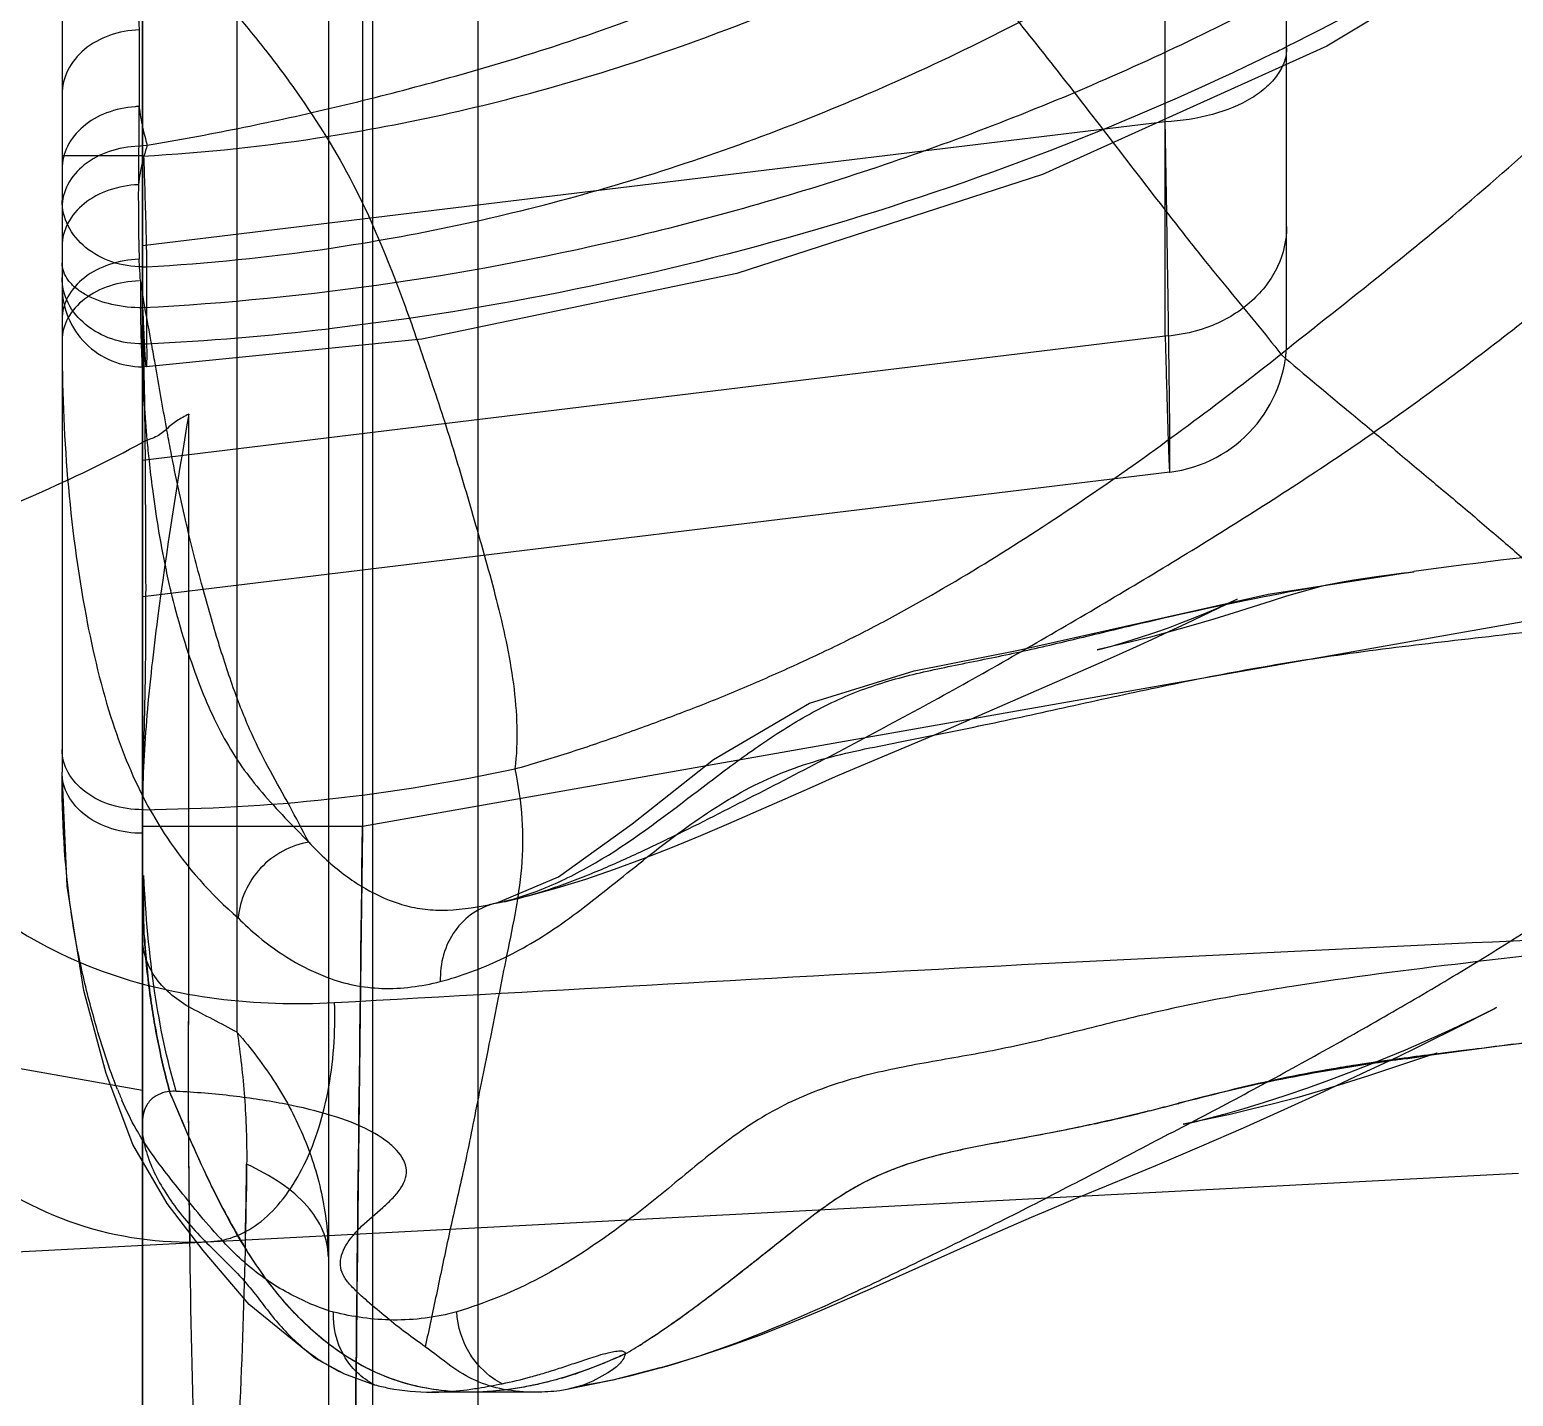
# Model space of a CAD drawing. Header units: millimetres. Extents: x 23075 to 24509, y -21593 to -20579.
# Drawn here: x 23388.79 to 23394.37, y -20970.08 to -20964.94 of the extents above; entities that cross this region are included whole.
import ezdxf

# ---------------------------------------------------------------- set-up
doc = ezdxf.new("R2010")
doc.units = ezdxf.units.MM
doc.header["$LTSCALE"] = 8
doc.layers.add('Cav-cor', color=30, linetype='Continuous')

# ---------------------------------------------------------------- blocks, each defined once
blk = doc.blocks.new('20160901.135302')
at = {"layer": 'Cav-cor', "color": 241}
for p, q in [((-2.7936, -31.62), (-2.7936, -59.3632)), ((-3.62, -73.9832), (-3.62, -34.1646)), ((0.68, -57.5355), (0.68, -36.9096)), ((0.2236, -57.5212), (0.2236, -49.1311)), ((-3.923, -53.4268), (-3.923, -59.1597)), ((-2.3597, -53.738), (-2.3597, -67.2256)), ((-3.2642, -60.138), (-3.2642, -54.9805)), ((-2.7558, -54.9721), (-2.7558, -67.4298)), ((-2.922, -55.195), (-2.922, -67.7332)), ((0.2236, -56.7148), (-3.62, -57.1816)), ((-3.635, -56.8064), (-3.62, -56.8046)), ((-3.62, -56.8046), (-3.6025, -56.8024)), ((-3.62, -56.8433), (-3.923, -56.8433)), ((-3.635, -57.1341), (-3.6336, -57.2317)), ((-3.6319, -57.261), (-3.6336, -57.2317)), ((-3.605, -57.2598), (-3.605, -57.5496)), ((0.2236, -57.5212), (-3.62, -57.988)), ((-3.6055, -57.6354), (-3.62, -57.6358)), ((-3.5719, -57.6296), (-3.5746, -57.6148)), ((-3.4467, -60.0422), (-3.4467, -57.8141)), ((0.2407, -58.0318), (-3.6192, -58.5006)), ((-2.7936, -59.3632), (2.8901, -58.361)), ((0.6104, -58.4909), (1.1589, -58.4061)), ((1.129, -58.4101), (1.1582, -58.4062)), ((0.4853, -58.5136), (0.4939, -58.5095)), ((0.0264, -58.6867), (-0.0272, -58.6991)), ((-0.4483, -58.9359), (-0.6301, -59.014)), ((-0.6301, -59.014), (-0.9187, -59.1361)), ((-1.1153, -59.2208), (-1.4183, -59.354)), ((-3.62, -59.3632), (-2.7936, -59.3632)), ((-2.2565, -59.6456), (-2.3185, -59.6584)), ((-2.2608, -59.6465), (-2.2565, -59.6456)), ((1.4574, -60.0508), (1.4691, -60.0448)), ((-3.62, -60.357), (-4.379, -60.2232)), ((1.3007, -60.2138), (1.1951, -60.2282)), ((1.2762, -60.2152), (1.2402, -60.2198)), ((1.2963, -60.2127), (1.2762, -60.2152)), ((1.3447, -60.2067), (1.2963, -60.2127)), ((1.412, -60.1983), (1.3447, -60.2067)), ((1.4785, -60.1901), (1.412, -60.1983)), ((1.5298, -60.1837), (1.4785, -60.1901)), ((1.532, -60.183), (1.4804, -60.1895)), ((1.1833, -60.2361), (0.9835, -60.3028)), ((1.1275, -60.2378), (1.1428, -60.2354)), ((1.1951, -60.2282), (1.1295, -60.2375)), ((0.9619, -60.2946), (0.8185, -60.3612)), ((0.8185, -60.3612), (0.6693, -60.4292)), ((0.1659, -60.4326), (0.1572, -60.4348)), ((0.6693, -60.4292), (0.516, -60.4978)), ((0.516, -60.4978), (0.3604, -60.566)), ((-10.8189, -61.3154), (1.551, -60.6671)), ((-3.234, -60.9139), (-3.2342, -60.9234)), ((-0.4377, -60.9026), (-0.8855, -61.1032)), ((-2.865, -61.4204), (-2.7481, -61.4629)), ((-2.1417, -61.4907), (-2.5329, -61.4907)), ((-1.964, -61.4647), (-2.025, -61.4813))]:
    blk.add_line(p, q, dxfattribs=at)
for points in [[(5.1191, -48.2246), (5.0775, -49.3326), (4.9518, -50.5026), (4.719, -51.6126), (4.3632, -52.6505), (3.8852, -53.6029), (3.2929, -54.459), (2.5925, -55.2092), (1.776, -55.8611), (0.8306, -56.4308), (-0.2371, -56.9129), (-1.3863, -57.2857), (-2.5704, -57.5315), (-3.6063, -57.6355)], [(1.129, -58.4101), (1.0172, -58.4256), (0.9329, -58.4382), (0.8826, -58.4466), (0.8569, -58.4515), (0.8296, -58.4574), (0.8003, -58.4644), (0.7686, -58.4727), (0.7288, -58.4839), (0.6796, -58.4985), (0.6216, -58.5165), (0.4821, -58.5606)], [(-2.291, -59.6527), (-2.0567, -59.5538), (-1.7801, -59.3536), (-1.4745, -59.1118), (-1.1139, -58.9008), (-0.7206, -58.7784), (-0.328, -58.7012), (0.6104, -58.4909)], [(-0.0272, -58.6991), (-0.0319, -58.7003), (-0.0212, -58.6976), (0.0184, -58.687), (0.0752, -58.6705), (0.131, -58.653), (0.184, -58.6352), (0.2353, -58.6168), (0.2858, -58.5978), (0.3348, -58.5784), (0.3808, -58.5595), (0.4222, -58.5418), (0.4577, -58.5261), (0.4853, -58.5136)], [(0.4939, -58.5095), (0.4523, -58.5295), (0.3009, -58.6021)], [(0.3009, -58.6021), (0.2387, -58.6315), (0.1719, -58.6626), (0.101, -58.695), (0.0281, -58.7277), (-0.0463, -58.7607), (-0.4483, -58.9359)], [(0.4821, -58.5606), (0.4067, -58.5841), (0.3285, -58.6075), (0.2486, -58.6304), (0.1683, -58.6519), (0.09, -58.6716), (0.0264, -58.6867)], [(-2.865, -61.4204), (-2.9702, -61.3637), (-3.2196, -61.1609), (-3.3919, -60.9585), (-3.5275, -60.7816), (-3.6565, -60.5593), (-3.7573, -60.2925), (-3.8409, -59.9803), (-3.9035, -59.5882), (-3.923, -59.1599)], [(-0.9187, -59.1361), (-1.0164, -59.1779), (-1.1153, -59.2208)], [(-1.4183, -59.354), (-1.5232, -59.3989), (-1.6302, -59.443), (-1.7385, -59.4857), (-1.8471, -59.526), (-1.9555, -59.5632), (-2.0636, -59.5966), (-2.1717, -59.6259), (-2.2608, -59.6465)], [(3.0026, -59.9938), (2.1936, -60.1049), (1.4806, -60.1906), (1.2808, -60.2166)], [(0.3528, -60.471), (0.2913, -60.4837), (0.2999, -60.4819), (0.3346, -60.474), (0.3874, -60.4612), (0.4506, -60.4445), (0.5208, -60.4245), (0.5971, -60.401), (0.6779, -60.3746), (0.759, -60.3466), (0.8383, -60.3179), (0.9151, -60.2889), (0.989, -60.26), (1.0596, -60.2314), (1.1265, -60.2034), (1.1895, -60.1762), (1.2485, -60.15), (1.3034, -60.125), (1.3534, -60.1016), (1.3966, -60.0809), (1.4312, -60.0639), (1.4574, -60.0508)], [(1.4691, -60.0448), (1.4364, -60.0618), (1.3466, -60.1078)], [(1.3466, -60.1078), (1.2898, -60.1364), (1.2288, -60.1667), (1.165, -60.1978), (1.0991, -60.2296), (0.9619, -60.2946)], [(1.1428, -60.2354), (1.1688, -60.2311), (1.2053, -60.2246), (1.2278, -60.2203), (1.2394, -60.2179), (1.2445, -60.2167), (1.2456, -60.2165)], [(1.2456, -60.2165), (1.2442, -60.2169), (1.2368, -60.219), (1.2175, -60.225), (1.1833, -60.2361)], [(0.9835, -60.3028), (0.8963, -60.3308), (0.8069, -60.3581), (0.7177, -60.3837), (0.6308, -60.4069), (0.5483, -60.4274), (0.4726, -60.4451), (0.407, -60.4595), (0.3528, -60.471)], [(0.3604, -60.566), (0.2814, -60.6), (0.2015, -60.6338), (0.1208, -60.6675), (-0.1232, -60.7679)], [(-0.1232, -60.7679), (-0.2027, -60.8009), (-0.2805, -60.8339), (-0.358, -60.8675), (-0.4377, -60.9026)], [(-0.8855, -61.1032), (-0.9832, -61.1462), (-1.0852, -61.1901), (-1.1916, -61.2341), (-1.3014, -61.2771), (-1.4142, -61.318), (-1.5274, -61.3555), (-1.6338, -61.3877), (-1.6736, -61.3991)], [(-1.6757, -61.3996), (-1.8525, -61.4454), (-2.025, -61.4813)]]:
    blk.add_lwpolyline(points, dxfattribs=at)
for centre, radius, start, end in [((-3.7895, -47.4285), 10.0523, 296.10096, 296.39074), ((-3.6216, -57.039), 0.3819, 91.8389, 94.0235), ((26.3987, -56.9527), 30.034, 179.43566, 179.72082), ((-2.7897, -56.5526), 0.8506, 187.1283, 192.4616), ((-2.8475, -56.5649), 0.7915, 192.4933, 197.4629), ((-4.0075, -49.9098), 6.9449, 273.19845, 279.01209), ((6.6607, -56.9676), 10.2969, 179.10305, 179.64778), ((-2.9165, -57.0335), 0.7239, 161.3795, 164.8734), ((-2.8607, -57.0464), 0.7812, 166.5418, 173.0335), ((-2.9056, -57.0365), 0.7352, 164.8717, 166.4754), ((6.7841, -56.9552), 10.4203, 179.71993, 179.98264), ((-4.0074, -49.8258), 7.4448, 273.0983, 278.40297), ((-3.6215, -56.8966), 0.3635, 270.2362, 272.5969), ((2.5641, -57.3598), 6.1925, 179.56505, 181.45621), ((0.703, -56.6358), 4.3837, 188.8808, 189.4873), ((-3.6215, -57.3343), 0.3015, 180, 270.2851), ((-4.1343, -46.9944), 10.5685, 272.87059, 276.60767), ((2.7275, -57.3571), 6.356, 181.44308, 181.75723), ((-3.6215, -57.1865), 0.3635, 270.2361, 272.5962), ((-21.235, -60.8088), 17.9469, 10.25165, 10.48193), ((0.18, -57.5355), 0.5, 276.9249, 0), ((2.6914, -57.3583), 6.3198, 181.75631, 182.5468), ((2.3047, -57.377), 5.9327, 182.53232, 185.17156), ((1.4684, -57.4473), 5.0934, 185.2331, 186.1149), ((-0.3808, -57.733), 3.2213, 191.7647, 193.382), ((-0.6515, -59.5997), 2.9671, 183.5156, 187.5765), ((-0.742, -59.6095), 2.8761, 187.6197, 191.4845), ((-18.0327, -88.0415), 31.5708, 62.10914, 62.48315), ((9.9694, -127.567), 67.9098, 96.823346, 97.138972), ((-0.4398, -59.5463), 3.1849, 191.5169, 194.8101), ((3.3513, -76.8515), 16.7651, 97.23388, 97.64345), ((3.9539, -79.9029), 19.8678, 97.73202, 98.1356), ((4.2712, -82.2331), 22.2195, 97.56391, 97.68375), ((4.5463, -84.315), 24.3195, 97.24235, 97.56075), ((2.4786, -70.3435), 10.1989, 97.64693, 98.47812), ((2.4307, -70.0067), 9.8588, 97.63148, 98.46461), ((3.1224, -74.1846), 14.0893, 98.2872, 98.72304), ((3.7061, -78.1609), 18.1083, 98.13954, 98.30141), ((-2.2703, -59.7761), 1.5552, 201.7868, 203.3923), ((-1.3837, -54.3625), 6.2647, 282.36987, 284.23931), ((-9.4586, -22.2617), 39.3655, 284.15125, 284.31469), ((-11.4387, -15.0383), 46.854, 284.33993, 284.47645), ((-11.469, -14.9207), 46.9755, 284.34038, 284.47636), ((-27.9317, -60.3427), 24.7043, 358.67525, 359.32486), ((-0.9038, -59.535), 2.7259, 206.5832, 209.4666), ((51.0366, -60.1376), 54.4848, 180.70436, 180.83001), ((-1.3084, -59.7609), 2.2625, 209.5261, 210.8013), ((894.0166, -71.0404), 896.886, 179.3519474, 179.6455742), ((-2.1104, -59.7909), 1.6559, 222.0225, 223.3221), ((-1.4797, -59.863), 2.0631, 210.8016, 212.1437), ((-4.018, -60.982), 1.096, 0.009, 4.1921), ((-2.6023, -60.2362), 0.9996, 245.9185, 251.2505), ((-2.5816, -60.1775), 1.0618, 251.2129, 252.3794), ((-2.6915, -59.7863), 1.7941, 299.5459, 301.9571), ((-2.6831, -59.8022), 1.7762, 299.5739, 302.0037), ((-2.4852, -59.9405), 1.5606, 286.4112, 288.6968), ((-2.395, -58.8976), 2.6031, 279.53, 283.4777), ((-2.4689, -58.5842), 2.925, 283.4559, 285.7349)]:
    blk.add_arc(centre, radius, start, end, dxfattribs=at)
for points, knots in [([(4.6265, -48.4989), (4.623, -48.7603), (4.6056, -49.2835), (4.5464, -50.0672), (4.4465, -50.849), (4.287, -51.6249), (4.0551, -52.3892), (3.7409, -53.1335), (3.34, -53.8493), (2.8473, -54.5253), (2.2579, -55.1458), (1.5749, -55.6935), (0.8172, -56.1677), (0.0014, -56.5695), (-0.8597, -56.8999), (-2.0579, -57.2441), (-2.9932, -57.3823), (-3.62, -57.4144)], [0, 0, 0, 0, 0.057408, 0.114885, 0.172476, 0.230318, 0.288592, 0.347524, 0.407346, 0.468316, 0.530695, 0.594644, 0.659999, 0.726527, 0.793992, 0.862204, 1, 1, 1, 1]), ([(4.4261, -52.4669), (4.2619, -52.8783), (3.8575, -53.6867), (3.1697, -54.5968), (2.5024, -55.2452), (1.7471, -55.8435), (1.1167, -56.2158), (0.6786, -56.4332)], [0, 0, 0, 0, 0.238051, 0.48296, 0.608885, 0.737237, 1, 1, 1, 1]), ([(0.658, -57.5884), (0.7859, -57.4861), (1.0441, -57.2841), (1.4236, -56.9715), (1.7884, -56.6417), (2.0781, -56.3516), (2.2963, -56.1069), (2.4509, -55.9157), (2.5965, -55.7176), (2.7338, -55.5137), (2.8627, -55.3042), (2.9814, -55.0884), (3.0913, -54.8684), (3.1607, -54.72), (3.1943, -54.6457)], [0, 0, 0, 0, 0.125011, 0.249996, 0.375004, 0.499979, 0.562505, 0.624992, 0.687473, 0.749985, 0.812498, 0.874998, 0.937823, 1, 1, 1, 1]), ([(-2.9196, -56.769), (-2.5929, -56.7173), (-1.946, -56.568), (-1.0141, -56.2203), (-0.1304, -55.7648), (0.4203, -55.3953), (0.6836, -55.1952)], [0, 0, 0, 0, 0.250053, 0.500049, 0.750034, 1, 1, 1, 1]), ([(2.3573, -56.8366), (2.2991, -56.7933), (2.1746, -56.6825), (1.973, -56.4989), (1.7504, -56.2822), (1.5164, -56.0533), (1.2867, -55.8204), (1.0713, -55.592), (0.8721, -55.3738), (0.7523, -55.2275), (0.6944, -55.156)], [0, 0, 0, 0, 0.091927, 0.210756, 0.345805, 0.485588, 0.625662, 0.760329, 0.883451, 1, 1, 1, 1]), ([(-2.9198, -56.6655), (-2.804, -56.6385), (-2.5734, -56.5796), (-2.2299, -56.4827), (-1.8903, -56.3721), (-1.6119, -56.2663), (-1.3918, -56.1748), (-1.228, -56.103), (-1.0665, -56.0261), (-0.8556, -55.9142), (-0.5991, -55.7615), (-0.3987, -55.6315), (-0.3003, -55.5639)], [0, 0, 0, 0, 0.124739, 0.249543, 0.374403, 0.499351, 0.561858, 0.624396, 0.686946, 0.749533, 0.874757, 1, 1, 1, 1]), ([(-5.3115, -57.4095), (-5.1735, -57.2604), (-4.6182, -56.6695), (-4.0481, -56.0926), (-3.62, -55.6613)], [0, 0, 0, 0, 0.250545, 1, 1, 1, 1]), ([(-0.9026, -55.678), (-0.8526, -55.731), (-0.7729, -55.8085), (-0.6682, -55.9201), (-0.5532, -56.0561), (-0.3962, -56.2548), (-0.1848, -56.5172), (0.035, -56.8038), (0.2218, -57.0455), (0.3657, -57.2291), (0.4993, -57.3919), (0.5974, -57.5094), (0.658, -57.5884)], [0, 0, 0, 0, 0.088632, 0.135036, 0.185986, 0.304986, 0.442782, 0.595526, 0.743967, 0.814021, 0.878984, 1, 1, 1, 1]), ([(-3.5724, -55.7256), (-3.5707, -55.7823), (-3.5492, -55.8971), (-3.4701, -56.0514), (-3.3694, -56.1884), (-3.2625, -56.3167), (-3.1559, -56.447), (-3.0075, -56.6446), (-2.8131, -56.9509), (-2.6629, -57.319), (-2.5456, -57.6581), (-2.4554, -57.9313), (-2.3721, -58.2171), (-2.2866, -58.5143), (-2.2178, -58.8246), (-2.2075, -59.042), (-2.2212, -59.1477)], [0, 0, 0, 0, 0.045429, 0.091832, 0.137735, 0.181446, 0.225558, 0.272581, 0.379382, 0.515023, 0.589718, 0.666969, 0.745421, 0.828166, 0.914571, 1, 1, 1, 1]), ([(-2.9195, -57.1907), (-2.5966, -57.1431), (-1.9565, -57.0061), (-1.0293, -56.6862), (-0.1441, -56.2646), (0.4128, -55.9221), (0.681, -55.7365)], [0, 0, 0, 0, 0.250083, 0.500081, 0.750058, 1, 1, 1, 1]), ([(-3.6411, -56.1322), (-3.6409, -56.1518), (-3.6399, -56.2308), (-3.6368, -56.3099), (-3.6329, -56.3693)], [0, 0, 0, 0, 0.247272, 1, 1, 1, 1]), ([(-3.6328, -56.3691), (-3.6707, -56.3703), (-3.7449, -56.3838), (-3.8405, -56.4364), (-3.9067, -56.5154), (-3.923, -56.5806), (-3.923, -56.6117)], [0, 0, 0, 0, 0.274381, 0.534693, 0.774865, 1, 1, 1, 1]), ([(-3.6328, -56.3685), (-3.6327, -56.3922), (-3.6329, -56.4887), (-3.6337, -56.5852), (-3.6337, -56.6581)], [0, 0, 0, 0, 0.245085, 1, 1, 1, 1]), ([(0.633, -56.4557), (0.0826, -56.7253), (-1.0791, -57.1705), (-2.2977, -57.4209), (-2.9182, -57.4927)], [0, 0, 0, 0, 0.495276, 1, 1, 1, 1]), ([(0.68, -56.4362), (0.68, -56.4537), (0.6737, -56.4899), (0.6469, -56.5408), (0.6042, -56.5872), (0.525, -56.6444), (0.3963, -56.6951), (0.2834, -56.7118), (0.2236, -56.7148)], [0, 0, 0, 0, 0.090162, 0.186665, 0.293849, 0.413823, 0.689825, 1, 1, 1, 1]), ([(-3.6484, -56.6581), (-3.6848, -56.6606), (-3.7552, -56.6756), (-3.8455, -56.727), (-3.9077, -56.8019), (-3.923, -56.8632), (-3.923, -56.8923)], [0, 0, 0, 0, 0.277895, 0.539002, 0.777712, 1, 1, 1, 1]), ([(-3.6025, -56.8024), (-3.488, -56.7844), (-3.2599, -56.7408), (-3.0329, -56.6919), (-2.9198, -56.6655)], [0, 0, 0, 0, 0.49943, 1, 1, 1, 1]), ([(0.2403, -58.0318), (0.2408, -58.0318), (0.2404, -58.0289), (0.2412, -58.0256), (0.241, -58.0181), (0.2413, -58.0085), (0.2414, -57.9959), (0.2414, -57.9737), (0.2413, -57.9391), (0.241, -57.8896), (0.2405, -57.8294), (0.2397, -57.7589), (0.2387, -57.6782), (0.2375, -57.5878), (0.2355, -57.4485), (0.2326, -57.2528), (0.2284, -56.9941), (0.2253, -56.8111), (0.2236, -56.7148)], [0, 0, 0, 0, 0.001119, 0.00433, 0.009647, 0.017069, 0.026592, 0.038206, 0.067658, 0.105322, 0.151052, 0.204676, 0.265994, 0.33477, 0.410751, 0.583119, 0.780539, 1, 1, 1, 1]), ([(-3.635, -56.8064), (-3.6726, -56.8077), (-3.7458, -56.8206), (-3.8404, -56.8701), (-3.9065, -56.9445), (-3.923, -57.0067), (-3.923, -57.0362)], [0, 0, 0, 0, 0.280225, 0.543047, 0.780954, 1, 1, 1, 1]), ([(-3.6162, -56.8433), (-3.6149, -56.8838), (-3.6105, -57.0226), (-3.6066, -57.1614), (-3.605, -57.2597)], [0, 0, 0, 0, 0.291722, 1, 1, 1, 1]), ([(-2.2565, -59.6456), (-2.1464, -59.6217), (-1.9852, -59.5657), (-1.7785, -59.4742), (-1.5739, -59.3768), (-1.322, -59.2481), (-1.0204, -59.0926), (-0.721, -58.933), (-0.4244, -58.7684), (-0.1306, -58.5988), (0.2583, -58.368), (0.7391, -58.0703), (1.2039, -57.7479), (1.5625, -57.4724), (1.8274, -57.2613), (2.0928, -57.0499), (2.2696, -56.9088), (2.3573, -56.8366)], [0, 0, 0, 0, 0.062308, 0.093693, 0.125001, 0.187507, 0.25004, 0.312552, 0.375031, 0.437517, 0.50004, 0.62502, 0.749998, 0.812472, 0.87496, 0.937216, 1, 1, 1, 1]), ([(-3.636, -56.9516), (-3.6736, -56.953), (-3.7465, -56.9661), (-3.8409, -57.0159), (-3.9066, -57.0905), (-3.923, -57.1527), (-3.923, -57.1822)], [0, 0, 0, 0, 0.279841, 0.542489, 0.78054, 1, 1, 1, 1]), ([(-3.6361, -56.9516), (-3.6365, -56.9971), (-3.6358, -57.058), (-3.6352, -57.1188), (-3.635, -57.1341)], [0, 0, 0, 0, 0.748423, 1, 1, 1, 1]), ([(-3.62, -57.2601), (-3.6591, -57.2603), (-3.7363, -57.2482), (-3.8365, -57.1945), (-3.906, -57.1117), (-3.923, -57.0431), (-3.923, -57.0102)], [0, 0, 0, 0, 0.271168, 0.530456, 0.771939, 1, 1, 1, 1]), ([(0.68, -57.1083), (0.68, -57.1596), (0.6552, -57.2663), (0.5526, -57.3988), (0.4021, -57.4902), (0.2842, -57.5168), (0.2236, -57.5212)], [0, 0, 0, 0, 0.229144, 0.470498, 0.728845, 1, 1, 1, 1]), ([(-3.6336, -57.2317), (-3.6713, -57.2329), (-3.7446, -57.2453), (-3.8397, -57.2937), (-3.9062, -57.3667), (-3.923, -57.4282), (-3.923, -57.4572)], [0, 0, 0, 0, 0.282239, 0.546064, 0.783223, 1, 1, 1, 1]), ([(-3.62, -57.4142), (-3.6588, -57.4143), (-3.7329, -57.4066), (-3.8181, -57.3772), (-3.8715, -57.3417), (-3.9081, -57.3051), (-3.923, -57.2685), (-3.923, -57.2456)], [0, 0, 0, 0, 0.30976, 0.588562, 0.709639, 0.817341, 1, 1, 1, 1]), ([(-3.62, -57.55), (-3.6591, -57.5502), (-3.7363, -57.5381), (-3.8365, -57.4844), (-3.906, -57.4016), (-3.923, -57.333), (-3.923, -57.3001)], [0, 0, 0, 0, 0.271168, 0.530456, 0.771939, 1, 1, 1, 1]), ([(-3.6325, -57.3132), (-3.6704, -57.3142), (-3.7438, -57.3264), (-3.8392, -57.3743), (-3.906, -57.4468), (-3.923, -57.5081), (-3.923, -57.537)], [0, 0, 0, 0, 0.283005, 0.547301, 0.784188, 1, 1, 1, 1]), ([(-3.6172, -59.1096), (-3.6111, -58.9525), (-3.6065, -58.6425), (-3.6083, -58.0559), (-3.613, -57.6264), (-3.62, -57.3497)], [0, 0, 0, 0, 0.268008, 0.528252, 1, 1, 1, 1]), ([(-3.6063, -57.6355), (-3.6067, -57.6355), (-3.6069, -57.6336), (-3.6075, -57.6314), (-3.6079, -57.6264), (-3.6089, -57.6167), (-3.61, -57.5998), (-3.6115, -57.5746), (-3.6132, -57.5427), (-3.615, -57.5047), (-3.617, -57.4611), (-3.6182, -57.4304), (-3.6189, -57.4142)], [0, 0, 0, 0, 0.004626, 0.017456, 0.038605, 0.068004, 0.151179, 0.26595, 0.410581, 0.583163, 0.780845, 1, 1, 1, 1]), ([(-3.923, -57.537), (-3.923, -57.8833), (-3.8865, -58.3704), (-3.7496, -58.9534), (-3.6542, -59.188), (-3.6, -59.2873)], [0, 0, 0, 0, 0.57929, 0.810682, 1, 1, 1, 1]), ([(-3.605, -57.5496), (-3.605, -57.5565), (-3.6048, -57.5786), (-3.6047, -57.6008), (-3.605, -57.616)], [0, 0, 0, 0, 0.311542, 1, 1, 1, 1]), ([(0.2236, -57.5212), (0.2246, -57.5602), (0.2265, -57.6334), (0.2293, -57.7359), (0.2318, -57.8237), (0.2338, -57.8873), (0.2352, -57.9305), (0.2362, -57.9569), (0.2371, -57.9794), (0.2378, -57.9978), (0.2385, -58.0121), (0.2391, -58.0215), (0.2395, -58.0269), (0.2397, -58.0296), (0.24, -58.0308), (0.2401, -58.0319), (0.2403, -58.0318)], [0, 0, 0, 0, 0.228872, 0.430037, 0.60216, 0.744313, 0.803898, 0.855713, 0.899682, 0.935731, 0.963807, 0.983881, 0.990909, 0.99593, 0.998945, 1, 1, 1, 1]), ([(-2.2212, -59.1477), (-2.1549, -59.1287), (-2.023, -59.0894), (-1.8277, -59.023), (-1.6345, -58.9518), (-1.4422, -58.8778), (-1.2529, -58.7963), (-1.0654, -58.7108), (-0.8807, -58.6195), (-0.6395, -58.4879), (-0.3452, -58.3105), (-0.0017, -58.0826), (0.3325, -57.8413), (0.5506, -57.6741), (0.658, -57.5884)], [0, 0, 0, 0, 0.062755, 0.125164, 0.187652, 0.250126, 0.3126, 0.375094, 0.437576, 0.500063, 0.625044, 0.750039, 0.875027, 1, 1, 1, 1]), ([(0.658, -57.5884), (0.7475, -57.6659), (0.8855, -57.7801), (1.0714, -57.9348), (1.2141, -58.0558), (1.3597, -58.1764), (1.5009, -58.2985), (1.6386, -58.4163), (1.7738, -58.5261), (1.878, -58.6202), (1.9598, -58.6912), (2.0201, -58.7415), (2.0783, -58.7905), (2.148, -58.8533), (2.2458, -58.948), (2.362, -59.0204), (2.4659, -59.0649), (2.5092, -59.0784), (2.5297, -59.0857)], [0, 0, 0, 0, 0.147706, 0.223286, 0.301529, 0.381117, 0.458944, 0.534335, 0.607148, 0.675991, 0.709381, 0.742195, 0.773984, 0.804283, 0.859134, 0.943465, 0.972882, 1, 1, 1, 1]), ([(-3.605, -57.616), (-3.6051, -57.6188), (-3.6052, -57.6235), (-3.6053, -57.63), (-3.6059, -57.633), (-3.6059, -57.6354), (-3.6063, -57.6355)], [0, 0, 0, 0, 0.432944, 0.74391, 0.932415, 1, 1, 1, 1]), ([(-3.5166, -57.9408), (-3.5214, -57.9155), (-3.5404, -57.8119), (-3.5579, -57.708), (-3.5719, -57.6296)], [0, 0, 0, 0, 0.244743, 1, 1, 1, 1]), ([(-3.4467, -57.8141), (-3.4895, -58.0697), (-3.5504, -58.4458), (-3.6068, -58.9387), (-3.62, -59.1755), (-3.62, -59.2907)], [0, 0, 0, 0, 0.522488, 0.767697, 1, 1, 1, 1]), ([(-3.4467, -57.8141), (-3.4616, -57.8222), (-3.4845, -57.8334), (-3.512, -57.8534), (-3.5303, -57.8708), (-3.5493, -57.8878), (-3.5792, -57.9048), (-3.6042, -57.9119), (-3.6198, -57.9195)], [0, 0, 0, 0, 0.249349, 0.373072, 0.497323, 0.621123, 0.745269, 1, 1, 1, 1]), ([(-5.8377, -58.8106), (-5.6556, -58.7391), (-5.3301, -58.6217), (-4.8611, -58.4565), (-4.4378, -58.296), (-4.0223, -58.1195), (-3.7506, -57.9913), (-3.6198, -57.9195)], [0, 0, 0, 0, 0.245267, 0.433855, 0.623682, 0.812915, 1, 1, 1, 1]), ([(-2.9957, -59.4226), (-3.0201, -59.377), (-3.0665, -59.2871), (-3.1417, -59.1546), (-3.2145, -59.0123), (-3.2795, -58.8472), (-3.3411, -58.657), (-3.4021, -58.4427), (-3.4631, -58.2022), (-3.4994, -58.0316), (-3.5166, -57.9408)], [0, 0, 0, 0, 0.0983, 0.192056, 0.289406, 0.401421, 0.52878, 0.668924, 0.82448, 1, 1, 1, 1]), ([(-3.5961, -57.9898), (-3.5923, -58.0253), (-3.5764, -58.1593), (-3.5547, -58.2926), (-3.5345, -58.3898)], [0, 0, 0, 0, 0.2643, 1, 1, 1, 1]), ([(1.1583, -58.4048), (1.4061, -58.3696), (1.7844, -58.3269), (2.2978, -58.2712), (2.561, -58.2302), (2.6944, -58.204)], [0, 0, 0, 0, 0.484695, 0.736833, 1, 1, 1, 1]), ([(-2.2845, -59.6514), (-2.2229, -59.638), (-2.0965, -59.5958), (-1.8431, -59.4673), (-1.6062, -59.2856), (-1.3653, -59.1018), (-1.1785, -58.975), (-0.9838, -58.8706), (-0.777, -58.802), (-0.5639, -58.7567), (-0.3461, -58.7141), (-0.1241, -58.6619), (0.1873, -58.586), (0.6043, -58.493), (0.9485, -58.4351), (1.1291, -58.409)], [0, 0, 0, 0, 0.051237, 0.107744, 0.23037, 0.29304, 0.354339, 0.413783, 0.472067, 0.530848, 0.590885, 0.652561, 0.716305, 0.851592, 1, 1, 1, 1]), ([(-3.5147, -58.4785), (-3.49, -58.582), (-3.4467, -58.7295), (-3.3741, -58.9129), (-3.3159, -59.0321), (-3.2491, -59.1401), (-3.1448, -59.2722), (-3.0555, -59.3619), (-2.9957, -59.4227)], [0, 0, 0, 0, 0.291275, 0.419808, 0.539731, 0.654111, 0.766587, 1, 1, 1, 1]), ([(-2.5011, -59.9472), (-2.4236, -59.9266), (-2.3071, -59.8834), (-2.1576, -59.8045), (-2.0016, -59.7028), (-1.8117, -59.5495), (-1.6176, -59.3942), (-1.4514, -59.2814), (-1.3227, -59.2074), (-1.1885, -59.1481), (-1.0015, -59.0902), (-0.7559, -59.0435), (-0.4524, -58.9821), (-0.135, -58.9123), (0.1986, -58.8389), (0.5508, -58.7681), (0.9239, -58.7096), (1.3168, -58.6633), (1.8704, -58.6001), (2.2915, -58.5409), (2.5761, -58.4996)], [0, 0, 0, 0, 0.0448, 0.068929, 0.094369, 0.148724, 0.205158, 0.233204, 0.260827, 0.287987, 0.314979, 0.370005, 0.427543, 0.488001, 0.55156, 0.618378, 0.688671, 0.762467, 0.839369, 1, 1, 1, 1]), ([(-3.62, -59.301), (-3.659, -59.3011), (-3.7352, -59.2904), (-3.8348, -59.2425), (-3.9051, -59.1679), (-3.923, -59.1042), (-3.923, -59.0742)], [0, 0, 0, 0, 0.28156, 0.54586, 0.783408, 1, 1, 1, 1]), ([(-1.6736, -61.3991), (-1.4806, -61.3446), (-1.1989, -61.2349), (-0.836, -61.0642), (-0.5654, -60.9325), (-0.2957, -60.799), (-0.0289, -60.6598), (0.2375, -60.5201), (0.5042, -60.3807), (0.7686, -60.237), (1.0308, -60.0894), (1.2907, -59.9378), (1.5473, -59.7806), (1.7988, -59.6154), (2.0435, -59.4403), (2.2865, -59.2628), (2.4486, -59.1447), (2.5297, -59.0857)], [0, 0, 0, 0, 0.12502, 0.187499, 0.249998, 0.312521, 0.37502, 0.437518, 0.500022, 0.56252, 0.625016, 0.687514, 0.750013, 0.812501, 0.874997, 0.937487, 1, 1, 1, 1]), ([(-3.7145, -60.3533), (-3.7467, -60.2728), (-3.7943, -60.1234), (-3.8523, -59.8993), (-3.91, -59.5848), (-3.923, -59.3343), (-3.923, -59.1597)], [0, 0, 0, 0, 0.213504, 0.385289, 0.569936, 1, 1, 1, 1]), ([(-3.62, -59.3898), (-3.659, -59.3899), (-3.7353, -59.379), (-3.835, -59.3304), (-3.9052, -59.2547), (-3.923, -59.1903), (-3.923, -59.1599)], [0, 0, 0, 0, 0.279941, 0.543514, 0.781677, 1, 1, 1, 1]), ([(-3.62, -59.301), (-3.3849, -59.2981), (-2.9149, -59.2738), (-2.4508, -59.1959), (-2.2212, -59.1477)], [0, 0, 0, 0, 0.500611, 1, 1, 1, 1]), ([(-2.2212, -59.1477), (-2.2078, -59.2094), (-2.1903, -59.3332), (-2.1919, -59.5178), (-2.2195, -59.6941), (-2.2547, -59.8624), (-2.2867, -60.0246), (-2.3176, -60.1794), (-2.3474, -60.3264), (-2.3746, -60.4643), (-2.3996, -60.5906), (-2.4247, -60.7051), (-2.4493, -60.8115), (-2.4798, -60.9503), (-2.515, -61.12), (-2.5437, -61.2548), (-2.558, -61.32)], [0, 0, 0, 0, 0.085731, 0.168896, 0.249535, 0.327547, 0.402316, 0.47383, 0.541867, 0.60586, 0.664537, 0.716645, 0.764836, 0.812886, 0.909478, 1, 1, 1, 1]), ([(-4.4881, -59.3256), (-4.4183, -59.4718), (-4.1956, -59.7127), (-3.7815, -59.9237), (-3.3431, -60.0258), (-3.0463, -60.034), (-2.8987, -60.0259)], [0, 0, 0, 0, 0.266382, 0.514886, 0.757065, 1, 1, 1, 1]), ([(-3.6, -59.2873), (-3.5781, -59.3273), (-3.4846, -59.4818), (-3.3635, -59.62), (-3.2609, -59.7078)], [0, 0, 0, 0, 0.252131, 1, 1, 1, 1]), ([(-2.7936, -72.1657), (-2.7953, -72.166), (-2.7995, -72.1605), (-2.802, -72.1501), (-2.806, -72.1315), (-2.811, -72.0925), (-2.8171, -72.0245), (-2.8233, -71.9205), (-2.8293, -71.7865), (-2.8348, -71.6226), (-2.8398, -71.4292), (-2.8444, -71.2066), (-2.8485, -70.9552), (-2.8535, -70.564), (-2.8581, -70.0077), (-2.8613, -69.2631), (-2.8623, -68.4213), (-2.8611, -67.4906), (-2.8576, -66.4804), (-2.852, -65.401), (-2.8414, -63.8556), (-2.8232, -61.8365), (-2.8043, -60.1979), (-2.7936, -59.3632)], [0, 0, 0, 0, 0.00039, 0.001269, 0.002712, 0.004733, 0.010529, 0.018668, 0.029147, 0.041954, 0.057069, 0.074467, 0.094113, 0.115968, 0.166107, 0.22443, 0.290378, 0.363295, 0.442443, 0.527013, 0.616143, 0.804454, 1, 1, 1, 1]), ([(-2.7936, -59.3632), (-2.7953, -59.4912), (-2.8017, -60.0022), (-2.8077, -60.5132), (-2.812, -60.8963)], [0, 0, 0, 0, 0.250432, 1, 1, 1, 1]), ([(-2.9957, -59.4226), (-3.0634, -59.4339), (-3.1935, -59.5048), (-3.255, -59.6397), (-3.2609, -59.7078)], [0, 0, 0, 0, 0.501039, 1, 1, 1, 1]), ([(-2.9272, -59.4906), (-2.8877, -59.5265), (-2.8034, -59.5919), (-2.6825, -59.65), (-2.5784, -59.6748), (-2.4645, -59.6827), (-2.3773, -59.67), (-2.3185, -59.6584)], [0, 0, 0, 0, 0.242687, 0.482511, 0.603407, 0.727391, 1, 1, 1, 1]), ([(-3.613, -59.7816), (-3.6142, -59.7629), (-3.6184, -59.6853), (-3.62, -59.6076), (-3.62, -59.5485)], [0, 0, 0, 0, 0.240676, 1, 1, 1, 1]), ([(-3.5188, -60.3604), (-3.5345, -60.3013), (-3.5634, -60.1787), (-3.5955, -59.9853), (-3.618, -59.7738), (-3.6154, -59.626), (-3.6154, -59.5485)], [0, 0, 0, 0, 0.22357, 0.460047, 0.716658, 1, 1, 1, 1]), ([(-3.4941, -60.3599), (-3.5297, -60.2389), (-3.585, -59.9696), (-3.6083, -59.6962), (-3.6154, -59.5485)], [0, 0, 0, 0, 0.460156, 1, 1, 1, 1]), ([(-4.9406, -59.5808), (-4.882, -59.8006), (-4.7141, -60.1938), (-4.3212, -60.6439), (-3.8546, -60.8958), (-3.5223, -60.933), (-3.3635, -60.9246)], [0, 0, 0, 0, 0.305, 0.56273, 0.786796, 1, 1, 1, 1]), ([(-2.291, -59.6527), (-2.3216, -59.6594), (-2.3813, -59.6851), (-2.4512, -59.7543), (-2.4944, -59.8454), (-2.5024, -59.9133), (-2.5011, -59.9472)], [0, 0, 0, 0, 0.240117, 0.48557, 0.739229, 1, 1, 1, 1]), ([(-3.2609, -59.7078), (-3.2367, -59.7323), (-3.1375, -59.8236), (-3.0197, -59.8964), (-2.9257, -59.9314)], [0, 0, 0, 0, 0.255621, 1, 1, 1, 1]), ([(2.7858, -59.6943), (2.5429, -59.7289), (2.0662, -59.7945), (1.3695, -59.8743), (0.8143, -59.944), (0.3976, -60.0157), (0.1062, -60.0794), (-0.1706, -60.151), (-0.4375, -60.2125), (-0.6966, -60.2543), (-0.9462, -60.3056), (-1.1448, -60.3766), (-1.294, -60.4562), (-1.4378, -60.5538), (-1.6045, -60.6928), (-1.7392, -60.8025), (-1.8075, -60.854)], [0, 0, 0, 0, 0.152893, 0.29992, 0.437159, 0.501543, 0.563445, 0.622976, 0.679815, 0.734069, 0.786548, 0.838464, 0.864803, 0.891755, 0.946644, 1, 1, 1, 1]), ([(-2.8987, -60.0259), (-2.0637, -59.9801), (-0.4079, -59.8831), (1.249, -59.807), (2.0703, -59.7683)], [0, 0, 0, 0, 0.504245, 1, 1, 1, 1]), ([(-3.4467, -60.0422), (-3.4962, -60.0135), (-3.5627, -59.9582), (-3.6117, -59.8618), (-3.62, -59.8119), (-3.62, -59.7877)], [0, 0, 0, 0, 0.535726, 0.773776, 1, 1, 1, 1]), ([(-2.9257, -59.9314), (-2.893, -59.9436), (-2.8255, -59.9635), (-2.6822, -59.98), (-2.5726, -59.965), (-2.5011, -59.9472)], [0, 0, 0, 0, 0.242645, 0.487367, 1, 1, 1, 1]), ([(-3.3707, -63.3153), (-3.3952, -62.7412), (-3.425, -61.8903), (-3.446, -60.7991), (-3.4485, -60.2823), (-3.4466, -60.0422)], [0, 0, 0, 0, 0.52653, 0.779994, 1, 1, 1, 1]), ([(-3.444, -60.8073), (-3.4449, -60.7388), (-3.4475, -60.4837), (-3.4481, -60.2287), (-3.4466, -60.0422)], [0, 0, 0, 0, 0.268881, 1, 1, 1, 1]), ([(-3.3635, -60.9246), (-3.3304, -60.9229), (-3.2621, -60.9071), (-3.1687, -60.85), (-3.0858, -60.7629), (-2.9877, -60.6048), (-2.9096, -60.3544), (-2.8947, -60.1388), (-2.8987, -60.0259)], [0, 0, 0, 0, 0.090264, 0.187045, 0.294714, 0.415276, 0.691851, 1, 1, 1, 1]), ([(-3.2642, -60.138), (-3.2124, -60.1985), (-3.1161, -60.3242), (-3.0067, -60.5329), (-2.938, -60.7539), (-2.922, -60.9064), (-2.922, -60.9818)], [0, 0, 0, 0, 0.257012, 0.509204, 0.756566, 1, 1, 1, 1]), ([(-3.2642, -60.138), (-3.253, -60.219), (-3.2337, -60.3838), (-3.2281, -60.5498), (-3.2291, -60.6338)], [0, 0, 0, 0, 0.493191, 1, 1, 1, 1]), ([(0.9795, -60.2554), (0.8577, -60.2736), (0.6207, -60.3157), (0.3877, -60.3755), (0.274, -60.4048)], [0, 0, 0, 0, 0.511756, 1, 1, 1, 1]), ([(0.9856, -60.2582), (0.8635, -60.277), (0.6245, -60.3172), (0.3894, -60.3758), (0.2744, -60.405)], [0, 0, 0, 0, 0.510194, 1, 1, 1, 1]), ([(0.9749, -60.2561), (0.9438, -60.2607), (0.8218, -60.2797), (0.7004, -60.3027), (0.6105, -60.3226)], [0, 0, 0, 0, 0.254571, 1, 1, 1, 1]), ([(0.6105, -60.3226), (0.5819, -60.3289), (0.4693, -60.3547), (0.3574, -60.3833), (0.274, -60.4048)], [0, 0, 0, 0, 0.254437, 1, 1, 1, 1]), ([(-3.6253, -60.5341), (-3.6318, -60.5234), (-3.6586, -60.478), (-3.6818, -60.4304), (-3.6977, -60.3935)], [0, 0, 0, 0, 0.237861, 1, 1, 1, 1]), ([(-3.5188, -60.3604), (-3.5422, -60.3627), (-3.5806, -60.3766), (-3.6103, -60.4185), (-3.6208, -60.4561), (-3.6236, -60.5061), (-3.6131, -60.5704), (-3.5862, -60.6473), (-3.546, -60.7246), (-3.4938, -60.8013), (-3.4308, -60.8761), (-3.3384, -60.9714), (-3.2241, -61.0788), (-3.124, -61.224), (-3.0067, -61.3401), (-2.9141, -61.3975), (-2.865, -61.4204)], [0, 0, 0, 0, 0.049809, 0.079567, 0.105826, 0.131746, 0.185418, 0.242794, 0.304267, 0.369888, 0.439484, 0.511799, 0.651787, 0.771135, 0.885026, 1, 1, 1, 1]), ([(-2.39, -61.4908), (-2.4632, -61.4907), (-2.6085, -61.4741), (-2.811, -61.3925), (-2.9862, -61.2645), (-3.1827, -61.0498), (-3.3575, -60.7407), (-3.4665, -60.4836), (-3.5188, -60.3604)], [0, 0, 0, 0, 0.12895, 0.25426, 0.380171, 0.507734, 0.764224, 1, 1, 1, 1]), ([(-3.3415, -60.7548), (-3.3587, -60.7207), (-3.421, -60.5906), (-3.4774, -60.4579), (-3.5188, -60.3604)], [0, 0, 0, 0, 0.265169, 1, 1, 1, 1]), ([(-2.558, -61.32), (-2.582, -61.3025), (-2.6315, -61.2678), (-2.7036, -61.2106), (-2.7632, -61.16), (-2.81, -61.1179), (-2.8425, -61.0861), (-2.8681, -61.0522), (-2.8827, -61.0008), (-2.864, -60.9472), (-2.8304, -60.9017), (-2.7843, -60.8525), (-2.7302, -60.8085), (-2.6792, -60.7618), (-2.6487, -60.7256), (-2.6295, -60.687), (-2.626, -60.6301), (-2.6639, -60.5779), (-2.7161, -60.5364), (-2.7931, -60.4912), (-2.916, -60.4453), (-3.0881, -60.4045), (-3.2843, -60.3749), (-3.4225, -60.3636), (-3.4941, -60.3599)], [0, 0, 0, 0, 0.048018, 0.097862, 0.148864, 0.174627, 0.199743, 0.222424, 0.24255, 0.283706, 0.30789, 0.33448, 0.392354, 0.420659, 0.446268, 0.468689, 0.489277, 0.535316, 0.564482, 0.598105, 0.679008, 0.775785, 0.883974, 1, 1, 1, 1]), ([(0.1656, -60.4326), (0.0555, -60.4607), (-0.1083, -60.4979), (-0.3255, -60.5385), (-0.5326, -60.5752), (-0.7363, -60.623), (-0.9278, -60.708), (-1.0162, -60.7662), (-1.0597, -60.7974)], [0, 0, 0, 0, 0.264462, 0.39094, 0.514126, 0.754577, 0.875375, 1, 1, 1, 1]), ([(-0.0417, -60.4818), (-0.0689, -60.4878), (-0.1755, -60.5106), (-0.2827, -60.5305), (-0.3626, -60.545)], [0, 0, 0, 0, 0.255466, 1, 1, 1, 1]), ([(-3.3405, -60.8994), (-3.3686, -60.8683), (-3.4209, -60.8058), (-3.5176, -60.6855), (-3.5871, -60.5964), (-3.6253, -60.5341)], [0, 0, 0, 0, 0.271495, 0.527041, 1, 1, 1, 1]), ([(-0.3626, -60.545), (-0.3857, -60.5492), (-0.4768, -60.5657), (-0.5676, -60.584), (-0.6346, -60.6013)], [0, 0, 0, 0, 0.253322, 1, 1, 1, 1]), ([(-3.2291, -60.6338), (-3.2342, -61.0678), (-3.2683, -61.9627), (-3.3312, -62.8558), (-3.3707, -63.3153)], [0, 0, 0, 0, 0.484766, 1, 1, 1, 1]), ([(-2.922, -60.9817), (-2.922, -60.9485), (-2.9377, -60.8777), (-3.0023, -60.7824), (-3.1023, -60.6984), (-3.184, -60.6541), (-3.2291, -60.6338)], [0, 0, 0, 0, 0.204449, 0.431845, 0.695922, 1, 1, 1, 1]), ([(-0.7645, -60.6405), (-0.7796, -60.6459), (-0.8403, -60.6686), (-0.8991, -60.6963), (-0.9415, -60.7202)], [0, 0, 0, 0, 0.248163, 1, 1, 1, 1]), ([(-0.9415, -60.7202), (-0.9517, -60.726), (-0.9926, -60.7501), (-1.0319, -60.7768), (-1.0609, -60.7978)], [0, 0, 0, 0, 0.247032, 1, 1, 1, 1]), ([(-1.0597, -60.7974), (-1.1201, -60.8408), (-1.2348, -60.933), (-1.4054, -61.0677), (-1.5723, -61.195), (-1.6852, -61.2732), (-1.7419, -61.3085)], [0, 0, 0, 0, 0.261541, 0.517557, 0.764717, 1, 1, 1, 1]), ([(-1.8075, -60.854), (-1.9089, -60.9303), (-2.1082, -61.0651), (-2.3316, -61.1564), (-2.4394, -61.1884)], [0, 0, 0, 0, 0.530085, 1, 1, 1, 1]), ([(-1.1482, -60.8639), (-1.1637, -60.876), (-1.2247, -60.9246), (-1.2856, -60.9733), (-1.3314, -61.0093)], [0, 0, 0, 0, 0.252552, 1, 1, 1, 1]), ([(-3.0102, -61.1489), (-3.0671, -61.1234), (-3.1779, -61.0602), (-3.2712, -60.9735), (-3.3151, -60.927)], [0, 0, 0, 0, 0.493785, 1, 1, 1, 1]), ([(-2.922, -60.9817), (-2.922, -60.9616), (-2.9256, -60.9344), (-2.9333, -60.9084), (-2.9356, -60.9019)], [0, 0, 0, 0, 0.744797, 1, 1, 1, 1]), ([(-1.3314, -61.0093), (-1.3453, -61.0202), (-1.4004, -61.0634), (-1.4559, -61.106), (-1.4976, -61.1375)], [0, 0, 0, 0, 0.253239, 1, 1, 1, 1]), ([(-2.9226, -61.308), (-2.9674, -61.2735), (-3.0234, -61.2223), (-3.074, -61.1664), (-3.0864, -61.1521)], [0, 0, 0, 0, 0.748542, 1, 1, 1, 1]), ([(-1.4976, -61.1375), (-1.518, -61.1528), (-1.5977, -61.2122), (-1.6792, -61.2693), (-1.7418, -61.3084)], [0, 0, 0, 0, 0.257109, 1, 1, 1, 1]), ([(-2.7481, -61.4629), (-2.7961, -61.4393), (-2.8802, -61.3582), (-2.9051, -61.2453), (-2.9031, -61.1896)], [0, 0, 0, 0, 0.489555, 1, 1, 1, 1]), ([(-2.4394, -61.1884), (-2.5168, -61.2103), (-2.6741, -61.2299), (-2.83, -61.208), (-2.9031, -61.1896)], [0, 0, 0, 0, 0.516395, 1, 1, 1, 1]), ([(-2.39, -61.4908), (-2.4862, -61.4907), (-2.6788, -61.4612), (-2.848, -61.3655), (-2.9226, -61.308)], [0, 0, 0, 0, 0.505443, 1, 1, 1, 1]), ([(-2.1417, -61.4907), (-2.1827, -61.4907), (-2.2604, -61.4856), (-2.3697, -61.4514), (-2.4664, -61.3922), (-2.5254, -61.3437), (-2.558, -61.32)], [0, 0, 0, 0, 0.266982, 0.503184, 0.73747, 1, 1, 1, 1]), ([(-2.2686, -61.4588), (-2.2327, -61.4516), (-2.179, -61.4387), (-2.1077, -61.4183), (-2.0533, -61.4011), (-1.997, -61.3821), (-1.948, -61.3654), (-1.9054, -61.3519), (-1.8755, -61.3435), (-1.8479, -61.3374), (-1.8284, -61.3349), (-1.8139, -61.336), (-1.8069, -61.3402), (-1.806, -61.3448), (-1.8065, -61.3469)], [0, 0, 0, 0, 0.225791, 0.340582, 0.457587, 0.578453, 0.707334, 0.77724, 0.854353, 0.89839, 0.951804, 0.975434, 0.986492, 1, 1, 1, 1]), ([(-2.2686, -61.4588), (-2.2806, -61.4528), (-2.3277, -61.4247), (-2.3666, -61.3833), (-2.3886, -61.3484)], [0, 0, 0, 0, 0.245918, 1, 1, 1, 1]), ([(-1.8065, -61.347), (-1.8334, -61.3594), (-1.9375, -61.405), (-2.0462, -61.4406), (-2.1281, -61.4595)], [0, 0, 0, 0, 0.260321, 1, 1, 1, 1]), ([(-1.8068, -61.3471), (-1.8217, -61.354), (-1.88, -61.3802), (-1.9398, -61.4034), (-1.9849, -61.4187)], [0, 0, 0, 0, 0.255654, 1, 1, 1, 1]), ([(-1.8068, -61.3471), (-1.809, -61.3618), (-1.8291, -61.3906), (-1.8846, -61.4281), (-1.9319, -61.4516), (-1.964, -61.4647)], [0, 0, 0, 0, 0.220452, 0.484257, 1, 1, 1, 1]), ([(-2.0443, -61.4375), (-2.0735, -61.4461), (-2.1865, -61.4757), (-2.3036, -61.4909), (-2.39, -61.4908)], [0, 0, 0, 0, 0.260863, 1, 1, 1, 1]), ([(-2.7481, -61.4629), (-2.7307, -61.4677), (-2.6601, -61.484), (-2.5874, -61.4907), (-2.533, -61.4907)], [0, 0, 0, 0, 0.248651, 1, 1, 1, 1]), ([(-2.533, -61.4907), (-2.5211, -61.4907), (-2.4719, -61.4897), (-2.4229, -61.4847), (-2.386, -61.4795)], [0, 0, 0, 0, 0.242712, 1, 1, 1, 1]), ([(-2.1281, -61.4595), (-2.1502, -61.4646), (-2.2365, -61.4822), (-2.3247, -61.4909), (-2.39, -61.4908)], [0, 0, 0, 0, 0.258098, 1, 1, 1, 1]), ([(-2.386, -61.4795), (-2.3767, -61.4782), (-2.3374, -61.4722), (-2.2983, -61.4648), (-2.2686, -61.4588)], [0, 0, 0, 0, 0.236492, 1, 1, 1, 1]), ([(-2.0249, -61.4813), (-2.034, -61.4829), (-2.0727, -61.4887), (-2.1119, -61.4907), (-2.1417, -61.4907)], [0, 0, 0, 0, 0.236746, 1, 1, 1, 1])]:
    blk.add_open_spline(points, degree=3, knots=knots, dxfattribs=at)
for points in [[(-3.6282, -57.3126), (-3.6286, -57.2954), (-3.6309, -57.2782), (-3.6319, -57.261)], [(-3.5875, -57.5438), (-3.5989, -57.4821), (-3.6104, -57.4203), (-3.6208, -57.3584)], [(-2.9957, -59.4226), (-2.9738, -59.4462), (-2.951, -59.469), (-2.9272, -59.4906)], [(-3.4941, -60.3598), (-3.5023, -60.3594), (-3.5106, -60.3596), (-3.5188, -60.3604)], [(-0.6346, -60.6013), (-0.6784, -60.6126), (-0.7218, -60.6255), (-0.7645, -60.6405)], [(-1.0609, -60.7978), (-1.0905, -60.8191), (-1.1195, -60.8413), (-1.1482, -60.8639)], [(-3.0864, -61.1521), (-3.1382, -61.0923), (-3.1845, -61.0276), (-3.2266, -60.9607)], [(-2.3886, -61.3484), (-2.4185, -61.3011), (-2.4365, -61.2443), (-2.4394, -61.1884)]]:
    blk.add_open_spline(points, degree=3, dxfattribs=at)

msp = doc.modelspace()

# ---------------------------------------------------------------- linework, layer by layer
at = {"layer": 'Cav-cor', "color": 241}
msp.add_line((23389.2147, -20736.8851), (23389.2147, -20996.8851), dxfattribs=at)

# ---------------------------------------------------------------- block references
at = {"layer": 'Cav-cor'}
msp.add_blockref('20160901.135302', (23392.8347, -20908.5737), dxfattribs=at)

doc.saveas('drawing.dxf')
